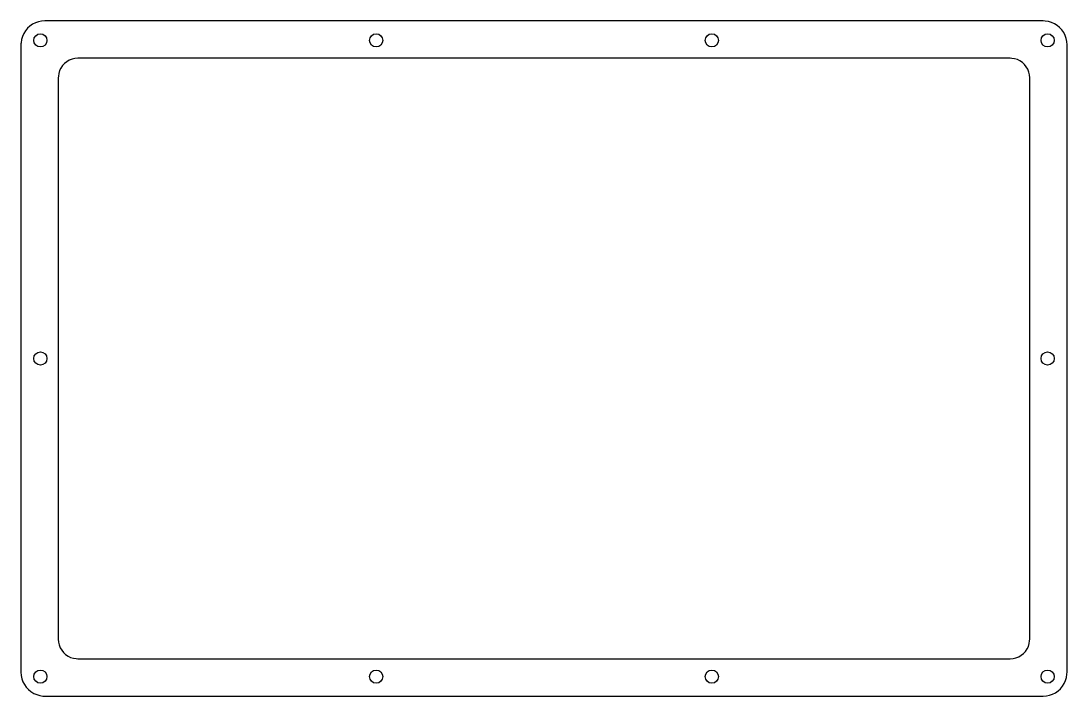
# Model space of a CAD drawing. Header units: metres. Extents: x -175 to 175, y -113 to 113.
import ezdxf

# ---------------------------------------------------------------- set-up
doc = ezdxf.new("R2010")
doc.units = ezdxf.units.M

msp = doc.modelspace()

# ---------------------------------------------------------------- linework, layer by layer
at = {"layer": 'BEZEL'}
msp.add_lwpolyline([(-174.9, 104.9), (-174.9, -104.9), (-174.8178, -106.044), (-174.5921, -107.098), (-174.2268, -108.1121), (-173.7285, -109.0679), (-173.1062, -109.948), (-172.3713, -110.7365), (-171.537, -111.4191), (-170.6185, -111.9832), (-169.6326, -112.4188), (-168.597, -112.7179), (-167.5306, -112.8751), (-166.9294, -112.8999), (-166.9, -112.9), (166.9, -112.9), (167.9755, -112.8274), (169.0314, -112.6108), (170.0486, -112.2543), (171.0087, -111.7643), (171.8942, -111.1497), (172.689, -110.4215), (173.3787, -109.5932), (173.9508, -108.6797), (174.3949, -107.6975), (174.703, -106.6645), (174.8694, -105.5996), (174.8999, -104.9326), (174.9, -104.9), (174.9, 104.9), (174.8274, 105.9755), (174.6108, 107.0314), (174.2543, 108.0486), (173.7643, 109.0087), (173.1497, 109.8942), (172.4215, 110.689), (171.5932, 111.3787), (170.6797, 111.9508), (169.6975, 112.3949), (168.6645, 112.703), (167.5996, 112.8694), (166.9326, 112.8999), (166.9, 112.9), (-166.9, 112.9), (-167.9755, 112.8274), (-169.0314, 112.6108), (-170.0486, 112.2543), (-171.0087, 111.7643), (-171.8942, 111.1497), (-172.689, 110.4215), (-173.3787, 109.5932), (-173.9508, 108.6797), (-174.3949, 107.6975), (-174.703, 106.6645), (-174.8694, 105.5996), (-174.8923, 105.2501), (-174.9, 104.9)], close=True, dxfattribs=at)
at = {"layer": 'CUT'}
msp.add_lwpolyline([(-162.4, 93.9), (-162.4, -93.9), (-162.3274, -94.8687), (-162.1113, -95.8158), (-161.7564, -96.7201), (-161.2707, -97.5614), (-160.665, -98.3209), (-159.9529, -98.9817), (-159.1503, -99.529), (-158.2751, -99.9505), (-157.3468, -100.2369), (-156.3863, -100.3818), (-155.9, -100.4), (155.9, -100.4), (156.8687, -100.3274), (157.8158, -100.1113), (158.7201, -99.7564), (159.5614, -99.2707), (160.3209, -98.665), (160.9817, -97.9529), (161.529, -97.1503), (161.9505, -96.2751), (162.2369, -95.3468), (162.3818, -94.3863), (162.4, -93.9), (162.4, 93.9), (162.3274, 94.8687), (162.1113, 95.8158), (161.7564, 96.7201), (161.2707, 97.5614), (160.665, 98.3209), (159.9529, 98.9817), (159.1503, 99.529), (158.2751, 99.9505), (157.3468, 100.2369), (156.3863, 100.3818), (155.9, 100.4), (-155.9, 100.4), (-156.8687, 100.3274), (-157.8158, 100.1113), (-158.7201, 99.7564), (-159.5614, 99.2707), (-160.3209, 98.665), (-160.9817, 97.9529), (-161.529, 97.1503), (-161.9505, 96.2751), (-162.2369, 95.3468), (-162.3818, 94.3863), (-162.4, 93.9)], close=True, dxfattribs=at)
for centre in [(-168.4, 106.4), (-56.133, 106.4), (56.133, 106.4), (168.4, 106.4), (-168.4, 0), (168.4, 0), (-168.4, -106.4), (-56.133, -106.4), (56.133, -106.4), (168.4, -106.4)]:
    msp.add_circle(centre, 2.2, dxfattribs=at)

doc.saveas('drawing.dxf')
